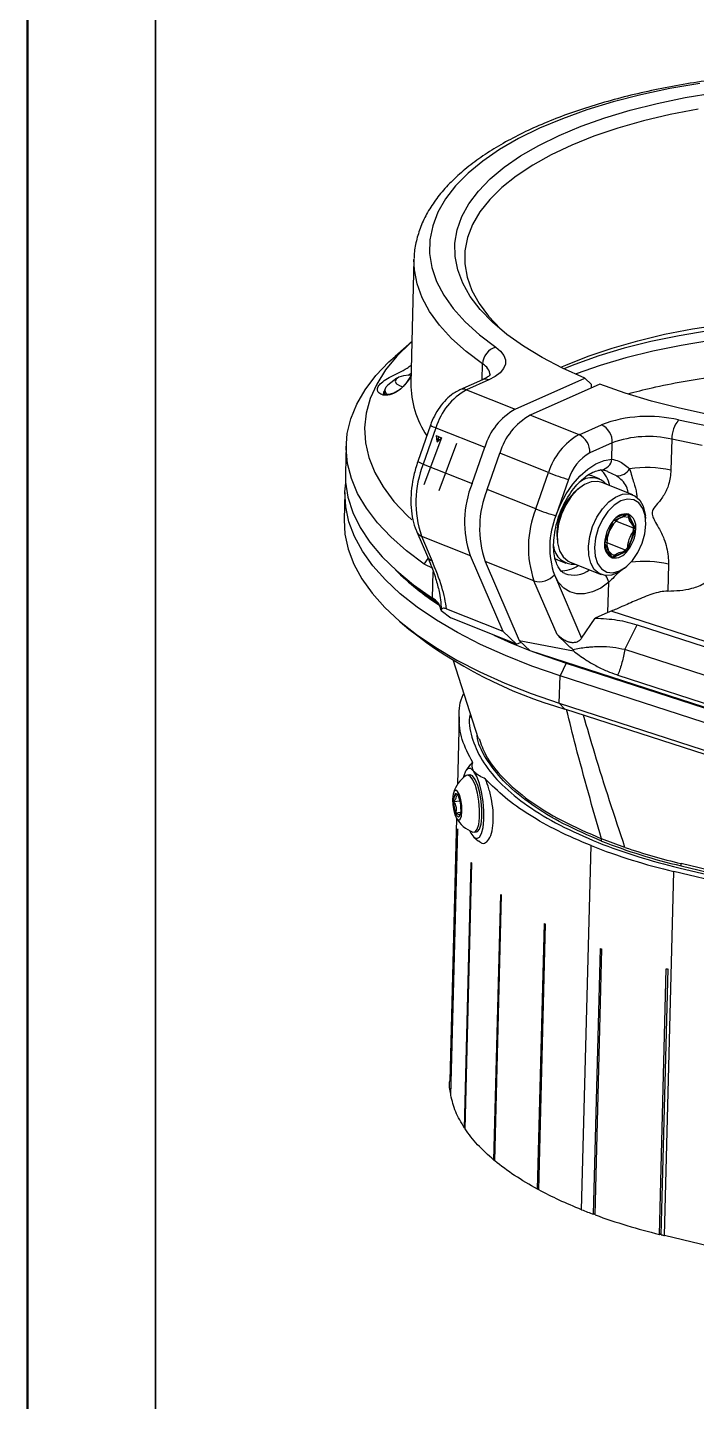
# Model space of a CAD drawing. Header units: millimetres. Extents: x 0 to 279, y 0 to 216.
# Drawn here: x 0 to 33.2, y 67 to 135.1 of the extents above; entities that cross this region are included whole.
import ezdxf

# ---------------------------------------------------------------- set-up
doc = ezdxf.new("R2010")
doc.units = ezdxf.units.MM
doc.linetypes.add('CENTERX2', pattern=[20.32, 12.7, -2.54, 2.54, -2.54])
doc.layers.add('PAGE_BORDER', color=7, linetype='Continuous')

msp = doc.modelspace()

# ---------------------------------------------------------------- linework, layer by layer
at = {"color": 7, "linetype": 'Continuous', "lineweight": 50}
msp.add_line((0, 0), (0, 215.9), dxfattribs=at)
at = {"color": 7, "linetype": 'Continuous', "lineweight": 25}
for p, q in [((19.159, 123.624), (19.001, 117.497)), ((19.159, 123.624), (19.16, 123.661)), ((19.054, 119.551), (18.223, 118.826)), ((17.716, 117.16), (17.71, 116.951)), ((18.313, 117.739), (17.86, 117.393)), ((22.549, 117.665), (21.439, 117.17)), ((22.872, 117.661), (21.762, 117.166)), ((21.762, 117.166), (24.179, 116.204)), ((24.179, 116.204), (27.634, 117.743)), ((28.378, 117.448), (24.922, 115.908)), ((27.957, 117.439), (27.634, 117.743)), ((27.952, 117.258), (27.957, 117.439)), ((27.339, 114.946), (24.922, 115.908)), ((19.977, 115.416), (19.349, 113.618)), ((20.249, 115.285), (19.621, 113.487)), ((20.249, 115.285), (22.666, 114.323)), ((27.339, 114.946), (28.45, 115.441)), ((15.796, 114.419), (15.76, 113.04)), ((28.99, 114.538), (27.88, 114.044)), ((28.969, 113.728), (28.99, 114.538)), ((31.934, 114.719), (31.895, 113.19)), ((22.038, 112.526), (22.666, 114.323)), ((22.781, 112.23), (23.409, 114.027)), ((25.826, 113.065), (23.409, 114.027)), ((19.621, 113.487), (22.038, 112.526)), ((25.198, 111.268), (25.826, 113.065)), ((26.82, 112.727), (26.192, 110.929)), ((28.354, 112.758), (27.945, 112.92)), ((30.009, 111.964), (28.466, 112.579)), ((15.735, 112.087), (15.7, 110.725)), ((25.198, 111.268), (22.781, 112.23)), ((27.314, 112.265), (27.193, 112.162)), ((28.632, 109.64), (29.013, 110.656)), ((29.061, 110.711), (30.153, 110.277)), ((30.648, 110.787), (30.63, 110.945)), ((19.293, 110.14), (19.826, 108.903)), ((19.529, 109.924), (21.946, 108.962)), ((19.529, 109.924), (20.062, 108.687)), ((26.256, 109.807), (26.273, 109.649)), ((28.612, 109.631), (28.632, 109.64)), ((28.632, 109.64), (29.748, 109.196)), ((21.946, 108.962), (23.566, 105.204)), ((20.116, 108.314), (19.668, 108.53)), ((25.106, 107.704), (22.689, 108.666)), ((22.689, 108.666), (24.378, 104.75)), ((26.281, 108.739), (26.69, 108.577)), ((26.894, 108.63), (28.437, 108.016)), ((29.589, 108.329), (29.71, 108.432)), ((31.775, 108.533), (31.74, 107.2)), ((18.534, 107.992), (18.968, 107.623)), ((26.251, 105.049), (25.106, 107.704)), ((26.117, 107.995), (27.469, 104.857)), ((28.773, 106.143), (28.812, 107.634)), ((20.503, 106.228), (20.498, 106.276)), ((20.503, 106.228), (20.982, 105.864)), ((20.772, 106.316), (23.566, 105.204)), ((57.049, 97.098), (28.93, 106.206)), ((18.475, 105.677), (18.909, 105.309)), ((24.239, 104.567), (20.982, 105.864)), ((27.469, 104.857), (28.141, 105.861)), ((28.773, 106.143), (28.141, 105.861)), ((29.608, 104.296), (30.216, 105.531)), ((30.216, 105.531), (56.713, 96.948)), ((23.566, 105.204), (24.239, 104.567)), ((24.239, 104.567), (24.465, 104.668)), ((24.378, 104.75), (27.066, 104.231)), ((24.919, 104.243), (24.378, 104.75)), ((61.606, 92.359), (24.919, 104.243)), ((27.043, 104.285), (27.066, 104.231)), ((56.105, 95.713), (29.608, 104.296)), ((21.084, 103.813), (22.345, 99.89)), ((26.701, 103.62), (26.397, 103.002)), ((26.701, 103.62), (63.778, 91.61)), ((26.361, 101.641), (26.397, 103.002)), ((63.474, 90.993), (26.397, 103.002)), ((29.258, 103.036), (61.282, 92.663)), ((26.361, 101.641), (63.438, 89.631)), ((26.361, 101.641), (26.642, 101.351)), ((21.396, 100.974), (21.309, 97.614)), ((21.959, 100.98), (21.956, 100.93)), ((63.719, 89.341), (26.642, 101.351)), ((21.959, 98.616), (21.744, 98.316)), ((21.925, 98.093), (21.808, 98.08)), ((21.442, 96.788), (21.125, 96.752)), ((21.474, 96.222), (21.223, 96.193)), ((21.403, 96.029), (21.441, 96.079)), ((21.266, 95.937), (20.93, 82.934)), ((20.978, 82.262), (21.317, 95.423)), ((20.985, 82.22), (21.325, 95.381)), ((21.317, 95.423), (21.325, 95.381)), ((22.126, 95.004), (22.359, 94.801)), ((22.135, 95.249), (22.252, 95.262)), ((28.45, 94.814), (28.453, 94.928)), ((29.617, 94.498), (28.453, 94.928)), ((27.47, 76.546), (27.935, 94.585)), ((21.661, 80.594), (22, 93.755)), ((21.688, 80.553), (22.027, 93.714)), ((22, 93.755), (22.027, 93.714)), ((31.58, 75.264), (32.045, 93.304)), ((35.622, 92.448), (32.045, 93.304)), ((32.285, 93.492), (58.052, 87.329)), ((32.4, 93.582), (32.403, 93.696)), ((32.4, 93.582), (58.168, 87.419)), ((58.17, 87.533), (32.403, 93.696)), ((23.12, 79.006), (23.459, 92.167)), ((23.166, 78.968), (23.505, 92.129)), ((23.459, 92.167), (23.505, 92.129)), ((25.283, 77.563), (25.622, 90.723)), ((25.346, 77.529), (25.685, 90.689)), ((25.622, 90.723), (25.685, 90.689)), ((28.058, 76.32), (28.398, 89.481)), ((28.135, 76.292), (28.475, 89.453)), ((31.326, 75.326), (31.666, 88.487)), ((31.415, 75.304), (31.754, 88.465)), ((20.978, 82.262), (20.986, 82.262)), ((21.661, 80.594), (21.689, 80.596)), ((23.12, 79.006), (23.167, 79.015)), ((25.283, 77.563), (25.347, 77.582)), ((28.058, 76.32), (28.137, 76.357)), ((31.326, 75.326), (31.417, 75.392)), ((34.843, 74.484), (31.58, 75.264))]:
    msp.add_line(p, q, dxfattribs=at)
at = {"color": 8, "linetype": 'Continuous', "lineweight": 25}
for p, q in [((22.54, 117.661), (22.56, 118.45)), ((29.2, 112.902), (28.775, 113.106)), ((19.668, 108.53), (19.866, 108.805)), ((20.078, 106.85), (20.112, 108.157)), ((20.078, 106.85), (20.353, 106.615))]:
    msp.add_line(p, q, dxfattribs=at)
at = {"color": 7, "linetype": 'CENTERX2'}
for p, q in [((20.524, 114.797), (19.647, 112.457)), ((20.274, 114.757), (20.423, 114.697)), ((20.394, 114.849), (20.303, 114.605)), ((21.268, 114.501), (20.39, 112.161))]:
    msp.add_line(p, q, dxfattribs=at)
at = {"color": 7, "linetype": 'Continuous'}
for p, q in [((20.264, 114.9), (20.284, 114.613)), ((20.264, 114.9), (20.524, 114.797)), ((20.284, 114.613), (20.321, 114.598)), ((20.321, 114.598), (20.524, 114.797)), ((29.786, 111.008), (29.015, 110.658)), ((30.153, 110.277), (29.786, 111.008)), ((29.015, 110.658), (28.61, 109.577)), ((29.748, 109.196), (30.153, 110.277)), ((28.61, 109.577), (28.976, 108.846)), ((28.976, 108.846), (29.748, 109.196))]:
    msp.add_line(p, q, dxfattribs=at)
at = {"color": 7, "linetype": 'Continuous', "lineweight": 25, "flags": 128}
for points in [[(33.326, 132.347), (31.836, 132.089), (30.402, 131.783), (29.033, 131.432), (27.735, 131.038), (26.517, 130.602), (25.385, 130.127), (24.346, 129.616), (23.405, 129.071), (22.568, 128.497), (21.84, 127.895), (21.224, 127.27), (20.725, 126.624), (20.344, 125.963), (20.085, 125.288), (19.948, 124.605), (19.934, 123.916), (20.045, 123.227), (20.277, 122.54), (20.632, 121.86), (21.106, 121.191), (21.697, 120.536), (22.401, 119.899), (23.215, 119.283)], [(27.634, 117.743), (26.525, 118.241), (25.505, 118.771), (24.582, 119.331), (23.761, 119.916), (23.046, 120.524), (22.442, 121.151), (21.952, 121.793), (21.58, 122.446), (21.327, 123.108), (21.195, 123.772), (21.185, 124.437), (21.297, 125.097), (21.53, 125.749), (21.883, 126.389), (22.353, 127.013), (22.938, 127.618), (23.635, 128.2), (24.439, 128.755), (25.346, 129.28), (26.35, 129.773), (27.445, 130.229), (28.625, 130.647), (29.882, 131.025), (31.21, 131.358), (32.6, 131.647), (34.045, 131.889)], [(33.251, 131.08), (31.86, 130.809), (30.529, 130.493), (29.266, 130.132), (28.079, 129.73), (26.975, 129.289), (25.961, 128.811), (25.042, 128.299), (24.225, 127.757), (23.514, 127.188), (22.914, 126.595), (22.428, 125.981), (22.059, 125.352), (21.81, 124.709), (21.681, 124.058), (21.675, 123.402), (21.79, 122.745), (22.027, 122.092), (22.383, 121.445), (22.856, 120.81), (23.444, 120.19), (23.621, 120.027)], [(26.438, 118.283), (26.694, 118.397), (27.798, 118.838), (28.985, 119.24), (30.248, 119.601), (31.579, 119.918), (32.97, 120.189), (34.412, 120.412), (35.897, 120.587), (37.416, 120.712), (38.96, 120.786), (40.518, 120.81), (42.083, 120.782), (43.644, 120.703), (45.191, 120.573), (46.716, 120.394), (48.209, 120.167), (49.661, 119.892), (51.064, 119.571), (52.408, 119.207), (53.686, 118.801), (54.889, 118.356), (56.012, 117.875), (56.779, 117.501)], [(56.624, 117.435), (55.791, 117.812), (54.612, 118.281), (53.356, 118.713), (52.029, 119.104), (50.64, 119.452), (49.196, 119.756), (47.707, 120.014), (46.18, 120.224), (44.626, 120.384), (43.053, 120.495), (41.47, 120.554), (39.887, 120.563), (38.313, 120.52), (36.758, 120.427), (35.231, 120.283), (33.741, 120.09), (32.296, 119.848), (30.906, 119.559), (29.578, 119.225), (28.32, 118.848), (27.14, 118.43), (26.59, 118.21)], [(56.036, 117.201), (55.928, 117.248), (54.757, 117.723), (53.506, 118.161), (52.183, 118.559), (50.797, 118.914), (49.355, 119.224), (47.865, 119.488), (46.337, 119.704), (44.78, 119.87), (43.203, 119.986), (41.616, 120.051), (40.028, 120.065), (38.448, 120.027), (36.886, 119.938), (35.351, 119.798), (33.852, 119.608), (32.398, 119.37), (30.999, 119.084), (29.662, 118.753), (28.394, 118.377), (27.205, 117.961), (27.165, 117.945)], [(19.055, 119.552), (18.994, 119.499), (18.317, 118.836), (17.755, 118.152), (17.311, 117.451), (16.989, 116.736), (16.788, 116.01), (16.711, 115.278), (16.757, 114.542), (16.927, 113.808), (17.22, 113.077), (17.633, 112.355), (18.166, 111.643), (18.815, 110.947), (19.049, 110.726)], [(23.215, 119.283), (23.454, 119.083), (23.616, 118.872), (23.696, 118.653), (23.692, 118.434), (23.604, 118.22), (23.435, 118.016), (23.189, 117.828), (22.872, 117.661)], [(19.668, 108.53), (18.784, 109.193), (18.009, 109.878), (17.345, 110.582), (16.797, 111.3), (16.366, 112.03), (16.054, 112.769), (15.863, 113.512), (15.794, 114.256), (15.848, 114.998), (16.023, 115.734), (16.32, 116.46), (16.736, 117.174), (17.27, 117.872), (17.919, 118.549), (18.223, 118.826)], [(19.012, 117.884), (18.913, 117.886), (18.639, 117.863), (18.413, 117.796), (18.269, 117.698), (18.228, 117.581), (18.298, 117.465), (18.468, 117.366), (18.598, 117.324)], [(17.829, 116.936), (17.787, 116.98), (17.716, 117.148), (17.777, 117.314), (17.86, 117.393)], [(33.747, 115.941), (32.313, 116.254), (30.934, 116.61), (29.62, 117.009), (28.378, 117.448)], [(32.278, 115.676), (33.783, 115.369)], [(26.192, 110.929), (26.42, 111.486), (26.701, 112.011), (27.027, 112.488), (27.389, 112.902), (27.776, 113.242), (28.176, 113.498), (28.578, 113.661), (28.969, 113.728)], [(15.76, 113.04), (15.77, 112.595), (15.887, 111.843), (16.128, 111.093), (16.493, 110.35), (16.978, 109.616), (17.583, 108.896), (18.303, 108.193), (19.136, 107.51), (20.078, 106.85)], [(26.397, 103.002), (25.006, 103.484), (23.692, 104.003), (22.461, 104.557), (21.319, 105.142), (20.272, 105.758), (19.323, 106.4), (18.479, 107.065), (17.742, 107.751), (17.116, 108.454), (16.604, 109.171), (16.208, 109.898), (15.931, 110.633), (15.773, 111.372), (15.736, 112.11), (15.773, 112.563)], [(28.466, 112.579), (28.275, 112.627), (27.949, 112.607), (27.607, 112.471), (27.27, 112.226), (26.956, 111.887), (26.685, 111.473), (26.471, 111.009), (26.328, 110.521), (26.263, 110.038), (26.28, 109.588), (26.379, 109.197), (26.554, 108.888), (26.794, 108.678), (26.894, 108.63)], [(27.771, 112.968), (27.827, 112.957), (27.945, 112.92)], [(29.589, 108.329), (29.296, 108.123), (28.955, 107.987), (28.628, 107.967), (28.337, 108.064), (28.097, 108.274), (27.922, 108.583), (27.824, 108.974), (27.806, 109.424), (27.871, 109.907), (28.014, 110.395), (28.228, 110.859), (28.499, 111.273), (28.813, 111.612), (29.15, 111.857), (29.492, 111.993), (29.818, 112.013), (30.109, 111.916), (30.349, 111.706), (30.524, 111.397), (30.623, 111.006), (30.63, 110.945)], [(30.469, 109.563), (30.606, 110.038), (30.659, 110.507), (30.625, 110.935), (30.507, 111.295), (30.311, 111.562), (30.052, 111.717), (29.748, 111.75), (29.418, 111.66), (29.086, 111.451), (28.774, 111.138), (28.504, 110.742), (28.293, 110.291), (28.156, 109.816), (28.103, 109.348), (28.137, 108.919), (28.256, 108.559), (28.451, 108.292), (28.71, 108.137), (29.014, 108.104), (29.344, 108.195), (29.676, 108.404), (29.988, 108.716), (30.259, 109.112), (30.469, 109.563)], [(15.7, 110.725), (15.738, 110.01), (15.896, 109.272), (16.173, 108.537), (16.569, 107.809), (17.081, 107.093), (17.707, 106.389), (18.444, 105.704), (19.288, 105.038), (20.236, 104.396), (21.284, 103.781), (22.426, 103.195), (23.656, 102.641), (24.97, 102.122), (26.361, 101.641)], [(26.281, 108.739), (26.25, 108.752), (26.129, 108.819)], [(20.393, 106.562), (19.559, 107.151), (18.968, 107.623)], [(28.812, 107.634), (28.415, 107.349), (28.012, 107.155), (27.616, 107.055), (27.238, 107.055), (26.89, 107.153), (26.581, 107.346), (26.32, 107.63), (26.117, 107.995)], [(23.115, 105.015), (23.996, 104.623), (24.905, 104.255)], [(25.041, 104.203), (25.309, 104.102), (26.701, 103.62)], [(22.13, 98.266), (21.982, 98.399), (21.842, 98.403), (21.72, 98.28), (21.626, 98.038), (21.605, 97.948)], [(22.366, 95.634), (22.408, 95.966), (22.411, 96.36), (22.374, 96.782), (22.302, 97.192), (22.201, 97.556), (22.079, 97.841), (21.948, 98.021), (21.818, 98.081), (21.748, 98.057)], [(21.907, 95.33), (21.974, 95.201), (22.122, 95.008), (22.267, 94.938), (22.4, 94.998), (22.509, 95.183), (22.586, 95.478), (22.627, 95.862), (22.628, 96.307), (22.589, 96.779), (22.513, 97.244), (22.406, 97.667), (22.275, 98.016), (22.13, 98.266), (22.13, 98.266)], [(22.484, 95.647), (22.526, 95.98), (22.528, 96.374), (22.492, 96.795), (22.42, 97.206), (22.319, 97.57), (22.197, 97.855), (22.065, 98.035), (21.936, 98.094), (21.925, 98.093)], [(21.513, 96.045), (21.537, 96.282), (21.526, 96.565), (21.482, 96.852), (21.41, 97.099), (21.323, 97.267), (21.232, 97.332), (21.153, 97.284), (21.097, 97.129), (21.072, 96.892), (21.083, 96.609), (21.128, 96.322), (21.199, 96.076), (21.287, 95.907), (21.377, 95.842), (21.456, 95.89), (21.513, 96.045)], [(21.386, 96.981), (21.364, 97.032), (21.342, 97.076), (21.319, 97.111), (21.295, 97.137), (21.272, 97.154), (21.249, 97.161), (21.227, 97.158), (21.207, 97.146)], [(21.223, 96.193), (21.245, 96.142), (21.268, 96.099), (21.291, 96.064), (21.314, 96.037), (21.338, 96.021), (21.36, 96.014), (21.382, 96.016), (21.403, 96.029)], [(22.072, 95.257), (22.185, 95.265), (22.29, 95.393), (22.366, 95.634)], [(22.252, 95.262), (22.302, 95.279), (22.407, 95.407), (22.484, 95.647)]]:
    msp.add_lwpolyline(points, dxfattribs=at)
at = {"color": 8, "linetype": 'Continuous', "lineweight": 25, "flags": 128}
for points in [[(22.56, 118.45), (21.739, 119.07), (21.025, 119.711), (20.422, 120.371), (19.933, 121.044), (19.562, 121.728), (19.31, 122.42), (19.178, 123.114), (19.159, 123.624)], [(33.451, 114.409), (31.934, 114.719)]]:
    msp.add_lwpolyline(points, dxfattribs=at)
at = {"color": 7, "linetype": 'CENTERX2', "flags": 128}
msp.add_lwpolyline([(30.028, 110.019), (30.043, 110.375), (29.958, 110.664), (29.785, 110.841), (29.55, 110.878), (29.29, 110.771), (29.044, 110.535), (28.848, 110.206), (28.734, 109.836), (28.719, 109.479), (28.804, 109.19), (28.977, 109.014), (29.212, 108.976), (29.472, 109.084), (29.719, 109.319), (29.914, 109.648), (30.028, 110.019)], dxfattribs=at)
at = {"color": 7, "linetype": 'Continuous', "lineweight": 25}
for centre, radius, start, end in [((23.468, 118.411), 0.909, 106.19826, 177.50865), ((23.314, 114.369), 3.199, 119.01997, 163.35691), ((25.731, 113.407), 3.199, 119.01997, 163.35691), ((26.474, 113.111), 3.199, 119.01997, 163.35691), ((30.754, 109.208), 6.645, 76.74637, 110.2904), ((28.012, 114.566), 0.979, 358.38187, 63.41151), ((33.393, 114.736), 1.459, 139.88229, 180.66574), ((28.891, 112.149), 3.199, 119.01997, 163.35691), ((26.901, 114.071), 0.979, 358.38187, 63.41151), ((30.763, 109.744), 5.112, 76.74637, 110.2904), ((28.966, 112.086), 2.239, 119.01997, 163.35691), ((24.367, 111.582), 5.115, 158.1284, 198.91673), ((29.734, 122.915), 10.597, 248.36016, 254.04028), ((27.439, 112.122), 1.462, 11.62996, 49.01938), ((29.222, 113.623), 0.721, 268.24467, 329.47349), ((30.688, 107.608), 5.711, 77.8014, 98.50492), ((26.784, 110.62), 5.115, 158.1284, 198.91673), ((27.979, 111.833), 0.982, 41.00474, 130.17353), ((27.528, 110.324), 5.115, 158.1284, 198.91673), ((29.097, 110.04), 2.851, 131.90856, 184.68581), ((29.945, 109.362), 5.115, 158.1284, 198.91673), ((29.106, 121.118), 10.597, 248.36016, 254.04028), ((29.664, 110.253), 0.765, 80.75357, 148.02408), ((29.464, 110.389), 0.698, 350.73963, 62.50088), ((30.101, 109.36), 4.212, 158.1284, 198.91673), ((30.437, 109.508), 1.828, 141.04291, 177.84507), ((28.326, 110.346), 1.828, 321.04291, 357.84507), ((27.084, 109.549), 1.022, 186.49893, 273.60149), ((29.298, 109.465), 0.698, 170.73963, 242.50088), ((29.099, 109.601), 0.765, 260.75357, 328.02408), ((27.669, 117.752), 13.386, 225.24656, 237.31579), ((26.458, 109.679), 1.474, 267.64093, 304.79956), ((25.386, 108.634), 0.971, 253.26664, 318.80873), ((19.725, 106.153), 0.782, 9.06583, 63.20833), ((29.82, 103.787), 2.578, 110.18922, 113.94923), ((32.768, 122.855), 22.359, 231.69494, 254.09911), ((22.633, 96.741), 1.586, 123.90174, 163.65811), ((21.726, 96.833), 0.606, 148.95013, 187.706), ((22.867, 96.77), 1.742, 180.58335, 199.31456), ((19.742, 96.405), 1.742, 0.58335, 19.31456), ((20.884, 96.341), 0.606, 328.95013, 7.706), ((22.633, 96.741), 1.586, 209.52559, 249.28196), ((38.946, 121.886), 29.165, 248.5551, 256.79723), ((38.975, 121.608), 28.787, 248.5551, 256.79723), ((38.886, 122.465), 29.953, 248.5551, 256.79723), ((39.47, 123.487), 30.617, 251.22793, 256.65543), ((37.45, 113.954), 26.094, 249.70111, 249.88138), ((40.124, 122.736), 35.279, 256.12777, 256.27521), ((36.746, 99.819), 25.054, 248.2683, 249.70964), ((38.612, 105.146), 30.698, 250.04446, 256.27054), ((39.859, 109.88), 35.592, 256.27539, 256.5489)]:
    msp.add_arc(centre, radius, start, end, dxfattribs=at)
at = {"color": 8, "linetype": 'Continuous', "lineweight": 25}
for centre, radius, start, end in [((22.23, 117.822), 0.71, 4.93363, 62.25234), ((23.719, 117.507), 4.718, 180.11303, 213.68781), ((21.595, 116.798), 0.404, 65.66845, 112.82816), ((22.706, 117.293), 0.404, 65.6704, 112.77857), ((20.528, 116.211), 0.967, 235.28959, 253.2241), ((28.356, 113.812), 0.619, 279.0269, 352.15012), ((19.9, 114.414), 0.967, 235.28959, 253.2241), ((19.662, 110.308), 0.406, 204.42913, 250.80021), ((20.196, 109.071), 0.406, 204.44913, 250.79946), ((27.063, 109.357), 1.365, 251.56742, 305.55393), ((30.566, 102.925), 5.737, 77.83173, 96.57569), ((27.791, 107.394), 1.048, 13.23269, 32.83218)]:
    msp.add_arc(centre, radius, start, end, dxfattribs=at)
at = {"color": 7, "linetype": 'Continuous', "lineweight": 25}
msp.add_ellipse((17.645, 109.649), major_axis=(-2.785, 4.714), ratio=0.313663, start_param=3.760511, end_param=4.327161, dxfattribs=at)
at = {"color": 8, "linetype": 'Continuous', "lineweight": 25}
msp.add_ellipse((18.098, 110.161), major_axis=(-1.952, 4.945), ratio=0.283775, start_param=3.704645, end_param=3.726528, dxfattribs=at)
at = {"color": 7, "linetype": 'Continuous', "lineweight": 25}
for points, knots in [([(64.313, 122.615), (64.312, 122.769), (64.31, 123.158), (64.183, 123.781), (63.949, 124.477), (63.605, 125.164), (63.156, 125.84), (62.6, 126.503), (61.94, 127.149), (61.179, 127.774), (60.322, 128.374), (59.376, 128.945), (58.345, 129.485), (57.236, 129.992), (56.054, 130.464), (54.804, 130.899), (53.494, 131.297), (52.128, 131.655), (50.714, 131.972), (49.257, 132.247), (47.766, 132.479), (46.245, 132.667), (44.704, 132.809), (43.149, 132.907), (41.587, 132.958), (40.026, 132.963), (38.474, 132.922), (36.937, 132.835), (35.422, 132.702), (33.938, 132.524), (32.491, 132.301), (31.087, 132.035), (29.733, 131.726), (28.436, 131.376), (27.201, 130.985), (26.034, 130.555), (24.941, 130.088), (23.926, 129.584), (22.994, 129.044), (22.151, 128.471), (21.402, 127.865), (20.751, 127.228), (20.205, 126.565), (19.77, 125.879), (19.445, 125.177), (19.247, 124.465), (19.157, 123.959), (19.165, 123.694), (19.166, 123.667)], [0, 0, 0, 0, 0.013703, 0.034676, 0.055782, 0.077191, 0.098983, 0.121143, 0.143587, 0.166207, 0.188908, 0.21162, 0.234306, 0.256954, 0.279561, 0.302129, 0.324661, 0.347164, 0.369641, 0.392097, 0.414537, 0.436964, 0.459381, 0.481792, 0.5042, 0.526607, 0.549017, 0.57143, 0.593852, 0.616284, 0.638731, 0.661195, 0.683683, 0.706197, 0.728744, 0.75133, 0.773958, 0.796634, 0.819358, 0.842125, 0.864915, 0.887667, 0.910297, 0.932689, 0.954725, 0.976344, 0.997588, 1, 1, 1, 1]), ([(19.011, 117.878), (18.932, 117.742), (18.787, 117.489), (18.5, 117.205), (18.223, 117.024), (17.963, 116.934), (17.755, 116.924), (17.64, 116.972), (17.638, 116.978), (17.637, 116.981)], [0, 0, 0, 0, 0.186006, 0.344672, 0.485941, 0.61549, 0.751461, 0.883982, 1, 1, 1, 1]), ([(22.948, 117.932), (22.944, 117.926), (22.937, 117.912), (22.825, 117.81), (22.674, 117.722), (22.57, 117.674), (22.549, 117.665)], [0, 0, 0, 0, 0.2960852, 0.6150434, 0.926128, 1, 1, 1, 1]), ([(29.769, 116.973), (30.162, 117.075), (31.038, 117.302), (32.495, 117.591), (34.095, 117.845), (35.743, 118.039), (37.423, 118.172), (39.148, 118.247), (40.887, 118.258), (42.623, 118.209), (44.342, 118.099), (46.057, 117.927), (47.735, 117.697), (49.364, 117.409), (50.925, 117.066), (52.27, 116.72), (53.054, 116.467), (53.368, 116.366)], [0, 0, 0, 0, 0.056372, 0.125635, 0.195907, 0.263956, 0.332482, 0.401744, 0.472016, 0.540127, 0.608715, 0.677854, 0.748126, 0.816237, 0.884825, 0.953963, 1, 1, 1, 1]), ([(21.439, 117.17), (21.357, 117.13), (21.144, 117.024), (20.826, 116.774), (20.498, 116.413), (20.222, 115.991), (20.06, 115.646), (19.991, 115.453), (19.977, 115.416)], [0, 0, 0, 0, 0.126396, 0.330102, 0.539271, 0.750956, 0.952011, 1, 1, 1, 1]), ([(28.969, 113.728), (29.083, 113.705), (29.375, 113.647), (29.666, 113.405), (29.844, 113.256)], [0, 0, 0, 0, 0.38798, 1, 1, 1, 1]), ([(19.349, 113.618), (19.311, 113.503), (19.202, 113.173), (19.075, 112.616), (18.998, 111.962), (19.002, 111.323), (19.087, 110.733), (19.205, 110.348), (19.283, 110.163), (19.293, 110.14)], [0, 0, 0, 0, 0.094643, 0.271337, 0.448997, 0.627994, 0.808618, 0.976068, 1, 1, 1, 1]), ([(26.643, 108.061), (26.587, 108.09), (26.485, 108.142), (26.336, 108.325), (26.208, 108.584), (26.114, 108.932), (26.072, 109.359), (26.091, 109.837), (26.173, 110.347), (26.32, 110.87), (26.526, 111.382), (26.783, 111.861), (27.078, 112.287), (27.395, 112.642), (27.717, 112.914), (28.023, 113.095), (28.271, 113.183), (28.393, 113.195), (28.445, 113.2)], [0, 0, 0, 0, 0.075144, 0.137136, 0.196428, 0.259637, 0.322354, 0.38529, 0.448812, 0.512841, 0.577151, 0.641466, 0.705414, 0.768734, 0.831242, 0.892985, 0.954567, 1, 1, 1, 1]), ([(28.448, 113.199), (28.483, 113.2), (28.553, 113.201), (28.68, 113.159), (28.744, 113.138)], [0, 0, 0, 0, 0.504, 1, 1, 1, 1]), ([(31.895, 113.19), (31.871, 112.949), (31.827, 112.509), (31.564, 111.961), (31.277, 111.558), (31.03, 111.312), (30.956, 111.118), (30.957, 110.998), (31.002, 110.854), (31.118, 110.631), (31.327, 110.275), (31.604, 109.695), (31.766, 109.075), (31.773, 108.664), (31.775, 108.533)], [0, 0, 0, 0, 0.144688, 0.263266, 0.38227, 0.467389, 0.491952, 0.51197, 0.536525, 0.574472, 0.647637, 0.759146, 0.923301, 1, 1, 1, 1]), ([(29.786, 111.008), (29.622, 110.979), (29.342, 110.928), (29.184, 110.82), (29.119, 110.776)], [0, 0, 0, 0, 0.585861, 1, 1, 1, 1]), ([(30.153, 110.277), (30.049, 110.402), (29.873, 110.616), (29.781, 110.86), (29.785, 110.963), (29.786, 111.008)], [0, 0, 0, 0, 0.439122, 0.751371, 1, 1, 1, 1]), ([(29.748, 109.196), (29.748, 109.257), (29.748, 109.449), (29.81, 109.778), (29.979, 110.077), (30.107, 110.224), (30.153, 110.277)], [0, 0, 0, 0, 0.156025, 0.493707, 0.819058, 1, 1, 1, 1]), ([(28.629, 109.466), (28.631, 109.415), (28.637, 109.303), (28.784, 109.072), (28.917, 108.916), (28.976, 108.846)], [0, 0, 0, 0, 0.317753, 0.69757, 1, 1, 1, 1]), ([(28.976, 108.846), (29.035, 108.917), (29.137, 109.037), (29.451, 109.146), (29.656, 109.181), (29.748, 109.196)], [0, 0, 0, 0, 0.439122, 0.751371, 1, 1, 1, 1]), ([(19.826, 108.903), (19.885, 108.761), (20.053, 108.36), (20.265, 107.745), (20.422, 107.135), (20.497, 106.666), (20.498, 106.45), (20.499, 106.355)], [0, 0, 0, 0, 0.143815, 0.408635, 0.654892, 0.847398, 1, 1, 1, 1]), ([(31.74, 107.2), (31.939, 107.206), (32.343, 107.217), (32.857, 107.302), (33.272, 107.434), (33.562, 107.582), (33.758, 107.75), (33.863, 107.908), (33.914, 108.036), (33.922, 108.128), (33.926, 108.169)], [0, 0, 0, 0, 0.226884, 0.462543, 0.595488, 0.731018, 0.841725, 0.896914, 0.954127, 1, 1, 1, 1]), ([(31.74, 107.2), (31.613, 107.19), (31.354, 107.17), (30.96, 107.051), (30.562, 106.903), (30.18, 106.74), (29.812, 106.577), (29.484, 106.432), (29.184, 106.303), (29.015, 106.239), (28.93, 106.206)], [0, 0, 0, 0, 0.134583, 0.274234, 0.408347, 0.545258, 0.666247, 0.79032, 0.893627, 1, 1, 1, 1]), ([(20.772, 106.316), (20.744, 106.325), (20.673, 106.35), (20.556, 106.345), (20.524, 106.288), (20.507, 106.237), (20.503, 106.228)], [0, 0, 0, 0, 0.105034, 0.272598, 0.869275, 1, 1, 1, 1]), ([(28.141, 105.861), (28.513, 105.839), (29.258, 105.795), (29.897, 105.619), (30.216, 105.531)], [0, 0, 0, 0, 0.500107, 1, 1, 1, 1]), ([(27.469, 104.857), (27.451, 104.834), (27.415, 104.787), (27.345, 104.729), (27.267, 104.684), (27.182, 104.654), (27.094, 104.64), (27.013, 104.639), (26.939, 104.646), (26.874, 104.659), (26.809, 104.678), (26.733, 104.706), (26.648, 104.745), (26.555, 104.799), (26.466, 104.86), (26.362, 104.941), (26.294, 105.008), (26.251, 105.049)], [0, 0, 0, 0, 0.063531, 0.128828, 0.192396, 0.257915, 0.320146, 0.383786, 0.430603, 0.477795, 0.52597, 0.574408, 0.648895, 0.723968, 0.800514, 0.877441, 1, 1, 1, 1]), ([(27.043, 104.285), (26.908, 104.41), (26.638, 104.66), (26.38, 104.919), (26.251, 105.049)], [0, 0, 0, 0, 0.498738, 1, 1, 1, 1]), ([(29.608, 104.296), (29.416, 104.336), (29.033, 104.416), (28.477, 104.442), (28.066, 104.429), (27.841, 104.412), (27.506, 104.377), (27.256, 104.327), (27.043, 104.285)], [0, 0, 0, 0, 0.248911, 0.49915, 0.624411, 0.70804, 0.750358, 1, 1, 1, 1]), ([(27.066, 104.231), (27.255, 104.088), (27.571, 103.848), (28.164, 103.497), (28.707, 103.236), (29.07, 103.098), (29.239, 103.043), (29.258, 103.036)], [0, 0, 0, 0, 0.331092, 0.55167, 0.773565, 0.974329, 1, 1, 1, 1]), ([(29.608, 104.296), (29.565, 104.082), (29.479, 103.652), (29.343, 103.242), (29.261, 103.043), (29.258, 103.036)], [0, 0, 0, 0, 0.489202, 0.982999, 1, 1, 1, 1]), ([(22.076, 98.711), (21.873, 99.086), (21.469, 99.833), (21.364, 100.963), (21.422, 101.732), (21.618, 102.107), (21.627, 102.124)], [0, 0, 0, 0, 0.331443, 0.661427, 0.984327, 1, 1, 1, 1]), ([(21.944, 101.104), (21.934, 101.055), (21.843, 100.63), (22.039, 99.813), (22.555, 98.683), (23.48, 97.585), (24.752, 96.547), (26.337, 95.579), (27.635, 95.019), (28.283, 94.74)], [0, 0, 0, 0, 0.021015, 0.184176, 0.347441, 0.510295, 0.673868, 0.837096, 1, 1, 1, 1]), ([(28.453, 94.928), (28.019, 96.439), (27.417, 98.528), (26.874, 100.718), (26.724, 101.324)], [0, 0, 0, 0, 0.723097, 1, 1, 1, 1]), ([(29.617, 94.498), (29.108, 96.031), (28.397, 98.173), (27.747, 100.416), (27.562, 101.053)], [0, 0, 0, 0, 0.716276, 1, 1, 1, 1]), ([(28.45, 94.814), (27.806, 95.092), (26.514, 95.649), (24.942, 96.614), (23.668, 97.653), (22.792, 98.754), (22.333, 99.574), (22.29, 100.019), (22.284, 100.081)], [0, 0, 0, 0, 0.192431, 0.38556, 0.579291, 0.773513, 0.968111, 1, 1, 1, 1]), ([(22.39, 99.893), (22.481, 99.618), (22.704, 98.947), (23.539, 97.91), (24.809, 96.817), (26.435, 95.802), (27.781, 95.219), (28.453, 94.928)], [0, 0, 0, 0, 0.147657, 0.361694, 0.575182, 0.787991, 1, 1, 1, 1]), ([(22.076, 98.711), (22.06, 98.707), (22.022, 98.698), (21.994, 98.638), (21.977, 98.603)], [0, 0, 0, 0, 0.4087195, 1, 1, 1, 1]), ([(22.13, 98.266), (22.09, 98.34), (22.009, 98.488), (22.053, 98.636), (22.076, 98.711)], [0, 0, 0, 0, 0.49613, 1, 1, 1, 1]), ([(22.71, 97.882), (22.605, 97.932), (22.392, 98.033), (22.211, 98.167), (22.144, 98.249), (22.13, 98.266)], [0, 0, 0, 0, 0.432111, 0.879134, 1, 1, 1, 1]), ([(22.374, 94.819), (22.424, 94.773), (22.554, 94.654), (22.772, 94.741), (22.972, 95.047), (23.087, 95.549), (23.102, 96.155), (23.026, 96.797), (22.887, 97.398), (22.766, 97.729), (22.71, 97.882)], [0, 0, 0, 0, 0.0908864, 0.2363506, 0.3780649, 0.5125328, 0.6395364, 0.7633889, 0.8898919, 1, 1, 1, 1]), ([(27.935, 94.585), (27.375, 94.823), (26.259, 95.298), (24.843, 96.104), (23.621, 96.963), (23.013, 97.576), (22.71, 97.882)], [0, 0, 0, 0, 0.250378, 0.499209, 0.749656, 1, 1, 1, 1]), ([(21.207, 97.146), (21.217, 97.125), (21.244, 97.067), (21.252, 96.954), (21.195, 96.838), (21.142, 96.773), (21.125, 96.752)], [0, 0, 0, 0, 0.180942, 0.506293, 0.843975, 1, 1, 1, 1]), ([(21.125, 96.752), (21.172, 96.676), (21.252, 96.545), (21.262, 96.344), (21.235, 96.24), (21.223, 96.193)], [0, 0, 0, 0, 0.439105, 0.751358, 1, 1, 1, 1]), ([(21.362, 97.073), (21.345, 97.087), (21.31, 97.114), (21.242, 97.135), (21.207, 97.146)], [0, 0, 0, 0, 0.48994, 1, 1, 1, 1]), ([(21.223, 96.193), (21.282, 96.174), (21.381, 96.14), (21.42, 96.078), (21.408, 96.044), (21.403, 96.029)], [0, 0, 0, 0, 0.439105, 0.751358, 1, 1, 1, 1]), ([(20.978, 82.262), (20.936, 82.486), (20.893, 82.711), (20.931, 82.934), (20.931, 82.934)], [0, 0, 0, 0, 0.997087, 1, 1, 1, 1]), ([(21.661, 80.594), (21.501, 80.862), (21.182, 81.399), (21.051, 81.946), (20.985, 82.22)], [0, 0, 0, 0, 0.499025, 1, 1, 1, 1]), ([(23.12, 79.006), (22.835, 79.258), (22.269, 79.761), (21.881, 80.29), (21.688, 80.553)], [0, 0, 0, 0, 0.501588, 1, 1, 1, 1]), ([(25.283, 77.563), (24.892, 77.786), (24.106, 78.234), (23.48, 78.723), (23.166, 78.968)], [0, 0, 0, 0, 0.4983525, 1, 1, 1, 1]), ([(27.47, 76.546), (27.093, 76.702), (26.342, 77.013), (25.677, 77.357), (25.346, 77.529)], [0, 0, 0, 0, 0.501251, 1, 1, 1, 1])]:
    msp.add_open_spline(points, degree=3, knots=knots, dxfattribs=at)
at = {"color": 8, "linetype": 'Continuous', "lineweight": 25}
for points, knots in [([(19.011, 117.888), (18.996, 117.853), (18.93, 117.704), (18.775, 117.489), (18.56, 117.255), (18.293, 117.046), (17.951, 116.894), (17.612, 116.889), (17.398, 117.006), (17.324, 117.185), (17.376, 117.331), (17.488, 117.477), (17.656, 117.622), (18.009, 117.818), (18.42, 118.02), (18.781, 118.209), (18.957, 118.344), (19.024, 118.395)], [0, 0, 0, 0, 0.020488, 0.087922, 0.140417, 0.194291, 0.278955, 0.366002, 0.446772, 0.529499, 0.616007, 0.627656, 0.713553, 0.797647, 0.877321, 0.953392, 1, 1, 1, 1]), ([(19.01, 117.982), (18.992, 117.967), (18.95, 117.933), (18.903, 117.901), (18.876, 117.884)], [0, 0, 0, 0, 0.437555, 1, 1, 1, 1]), ([(17.716, 117.151), (17.715, 117.15), (17.706, 117.142), (17.681, 117.105), (17.644, 117.046), (17.641, 116.998), (17.639, 116.977)], [0, 0, 0, 0, 0.009389, 0.141273, 0.625408, 1, 1, 1, 1]), ([(29.844, 113.256), (29.882, 113.133), (29.96, 112.885), (30.069, 112.508), (30.187, 112.156), (30.211, 111.863), (30.216, 111.792)], [0, 0, 0, 0, 0.23998, 0.481925, 0.873345, 1, 1, 1, 1]), ([(29.78, 112.056), (29.77, 112.109), (29.716, 112.418), (29.506, 112.677), (29.249, 112.866), (29.2, 112.902)], [0, 0, 0, 0, 0.145418, 0.836486, 1, 1, 1, 1]), ([(29.367, 108.196), (29.361, 108.189), (29.178, 107.983), (28.992, 107.805), (28.812, 107.634)], [0, 0, 0, 0, 0.033265, 1, 1, 1, 1])]:
    msp.add_open_spline(points, degree=3, knots=knots, dxfattribs=at)
at = {"layer": 'PAGE_BORDER', "lineweight": 35}
msp.add_line((6.35, 6.35), (6.35, 209.55), dxfattribs=at)

doc.saveas('drawing.dxf')
